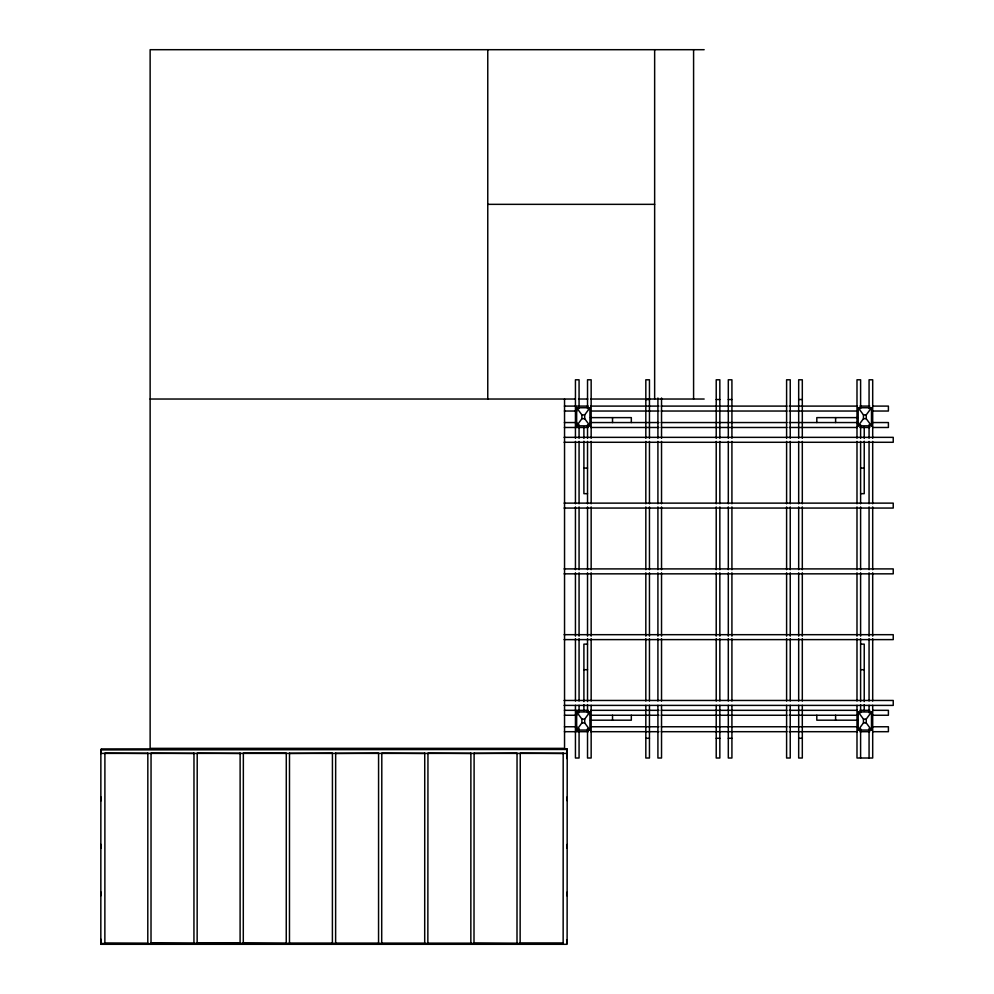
<?xml version="1.0" encoding="UTF-8"?>
<svg xmlns="http://www.w3.org/2000/svg" width="994" height="994" viewBox="0 0 994 994"><rect width="100%" height="100%" fill="white"/><g stroke="black" fill="none" stroke-linecap="round" stroke-linejoin="round"><path stroke-width="1.49" d="M101.537 749.364L567.226 749.227L100.866 749.476L100.829 944.225L193.917 944.027M566.418 749.476L100.767 749.588L101.674 749.476M104.867 944.225L104.904 753.129L147.833 753.39M147.833 753.129L147.795 944.225L147.783 943.219L104.867 943.219L104.867 944.225M151.013 944.027L151.051 753.129L193.979 753.39M193.979 753.129L193.942 943.48L151.013 943.219L151.013 944.225M240.126 753.39L197.21 753.129L197.147 944.101L240.063 944.225L240.063 943.219L197.172 943.219M240.126 753.129L240.101 943.219M243.294 943.48L243.281 944.238L243.294 943.219L286.247 943.48L286.284 753.129L243.356 753.129L243.294 943.219M289.502 753.129L289.478 943.48L332.394 943.48L332.431 753.129L289.502 753.39M335.661 753.129L335.624 943.48L378.552 943.48L378.577 753.129L335.661 753.39M424.736 753.129L424.699 943.48L381.708 943.48L381.808 753.129L424.736 753.39M470.883 753.129L470.845 943.48L427.855 943.48L427.954 753.129L470.883 753.39M474.113 753.129L474.001 943.219L517.004 943.48L517.042 753.129L474.113 753.39M563.188 753.39L520.26 753.129L520.135 943.219L563.151 943.219L563.051 944.238L563.151 943.219M563.188 753.129L563.151 943.48L151.013 943.219M567.077 758.646L567.214 749.227L567.114 944.3L100.767 944.3L100.829 939.181M576.657 425.842L581.9 418.685L581.9 414.896L576.657 407.751L589.939 407.751L589.939 425.842L576.657 425.842L576.657 407.751M589.939 425.842L584.696 418.685L584.696 414.896L589.939 407.751M576.657 730.056L581.9 722.899L581.9 719.109L576.657 711.965L589.939 711.965L589.939 730.056L576.657 730.056L576.657 711.965M589.939 730.056L584.696 722.899L584.696 719.109L589.939 711.965M858.195 425.842L863.451 418.685L863.451 414.896L858.195 407.751L871.489 407.751L871.489 425.842L858.195 425.842L858.195 407.751M871.489 425.842L866.234 418.685L866.234 414.896L871.489 407.751M858.195 730.056L863.451 722.899L863.451 719.109L858.195 711.965L871.489 711.965L871.489 730.056L858.195 730.056L858.195 711.965M871.489 730.056L866.234 722.899L866.234 719.109L871.489 711.965M100.767 749.588L100.866 753.527M100.854 796.902L100.854 800.94M100.854 844.328L100.854 848.367M100.767 891.829L100.841 895.793M193.855 944.176L193.942 943.219M286.135 944.3L286.21 943.219M289.366 944.3L289.428 943.219M332.282 944.3L332.344 943.219M335.5 944.3L335.574 943.219M567.214 753.141L567.114 749.327M378.416 944.3L378.49 943.219M381.646 944.3L381.771 943.48M567.214 796.84L567.214 800.754M567.201 844.453L567.201 848.354M470.696 944.3L470.771 943.219M473.927 944.3L474.001 943.219M567.189 892.065L567.189 895.967M520.061 944.3L520.135 943.219M567.189 939.678L567.114 943.294M704.162 49.7L150.131 49.7L150.131 748.358L564.542 748.358L564.542 399.029M487.768 204.342L654.648 204.342M150.131 399.029L575.402 399.029M578.496 399.029L587.802 399.029M590.908 399.029L704.162 399.029M645.827 399.526L649.455 399.526M716.214 399.526L719.842 399.526M728.304 399.526L731.919 399.526M798.679 399.526L802.307 399.526M564.381 406.099L588.212 406.099M590.747 406.099L658.96 406.099M661.184 406.099L786.95 406.099M789.186 406.099L857.4 406.099M859.934 406.099L869.8 406.099M872.894 406.099L888.4 406.099L888.4 411.031L872.894 411.031M564.381 411.031L576.793 411.031M590.747 411.031L658.96 411.031M661.184 411.031L786.95 411.031M789.186 411.031L857.4 411.031M581.9 414.896L584.696 414.896M863.451 414.896L866.234 414.896M590.473 417.617L631.327 417.617L631.327 422.549M857.673 417.617L816.807 417.617L816.807 422.549M581.9 418.685L584.696 418.685M863.451 418.685L866.234 418.685M564.381 422.549L576.793 422.549M590.473 422.549L658.96 422.549M661.184 422.549L786.95 422.549M789.186 422.549L857.673 422.549M872.894 422.549L888.4 422.549L888.4 427.482L872.894 427.482M564.381 427.482L588.212 427.482M590.747 427.482L658.96 427.482M661.184 427.482L786.95 427.482M789.186 427.482L857.4 427.482M859.934 427.482L869.8 427.482M564.07 437.348L893.233 437.348L893.233 442.28L564.07 442.28M583.9 468.087L587.529 468.087M860.605 468.087L864.233 468.087M587.529 493.67L583.9 493.67L583.9 441.212M860.605 493.67L864.233 493.67L864.233 441.212M564.07 503.126L893.233 503.126L893.233 508.058L564.07 508.058M564.07 568.903L893.233 568.903L893.233 573.836L564.07 573.836M564.07 634.681L893.233 634.681L893.233 639.614L564.07 639.614M587.529 644.137L583.9 644.137L583.9 701.59M860.605 644.137L864.233 644.137L864.233 701.59M583.9 669.707L587.529 669.707M860.605 669.707L864.233 669.707M564.07 700.459L893.233 700.459L893.233 705.392L564.07 705.392M564.381 710.325L588.212 710.325M590.747 710.325L658.96 710.325M661.184 710.325L786.95 710.325M789.186 710.325L857.4 710.325M859.934 710.325L869.8 710.325M872.894 710.325L888.4 710.325L888.4 715.258L872.894 715.258M564.381 715.258L576.793 715.258M590.473 715.258L658.96 715.258M661.184 715.258L786.95 715.258M789.186 715.258L857.673 715.258M581.9 719.109L584.696 719.109M863.451 719.109L866.234 719.109M590.473 720.19L631.327 720.19L631.327 715.258M857.673 720.19L816.807 720.19L816.807 715.258M581.9 722.899L584.696 722.899M863.451 722.899L866.234 722.899M564.381 726.763L576.793 726.763M590.747 726.763L658.96 726.763M661.184 726.763L786.95 726.763M789.186 726.763L857.4 726.763M872.894 726.763L888.4 726.763L888.4 731.696L872.894 731.696M564.381 731.696L588.212 731.696M590.747 731.696L658.96 731.696M661.184 731.696L786.95 731.696M789.186 731.696L857.4 731.696M859.934 731.696L869.8 731.696M645.827 738.281L649.455 738.281M716.214 738.281L719.842 738.281M728.304 738.281L731.919 738.281M798.679 738.281L802.307 738.281M100.866 753.39L567.226 753.39M100.841 943.468L243.294 944.101M872.695 438.304L872.695 379.795L869.067 379.795L869.067 408.571M872.695 441.386L872.695 503.796M872.695 506.903L872.695 569.674M872.695 572.768L872.695 636.135M872.695 638.657L872.695 701.043M872.695 705.305L872.695 758.012L856.99 758.012L856.99 705.305M869.067 424.749L869.067 438.304M869.067 441.386L869.067 503.796M869.067 506.903L869.067 569.674M869.067 572.768L869.067 636.135M869.067 638.657L869.067 701.043M869.067 705.305L869.067 712.785M869.067 728.552L869.067 758.012M864.233 427.097L864.233 438.416M864.233 704.622L864.233 710.698M860.605 408.571L860.605 379.795L856.99 379.795L856.99 438.304M860.605 424.749L860.605 438.304M860.605 441.386L860.605 503.796M860.605 506.903L860.605 569.674M860.605 572.768L860.605 636.135M860.605 638.657L860.605 701.59M860.605 704.622L860.605 712.785M860.605 728.552L860.605 758.012M856.99 441.386L856.99 503.796M856.99 506.903L856.99 569.674M856.99 572.768L856.99 636.135M856.99 638.657L856.99 701.043M835.606 417.617L835.606 422.549M835.606 715.258L835.606 720.19M802.307 438.304L802.307 379.795L798.679 379.795L798.679 438.304M802.307 441.386L802.307 503.796M802.307 506.903L802.307 569.674M802.307 572.768L802.307 636.135M802.307 638.657L802.307 701.043M802.307 705.305L802.307 758.012L798.679 758.012L798.679 705.305M798.679 441.386L798.679 503.796M798.679 506.903L798.679 569.674M798.679 572.768L798.679 636.135M798.679 638.657L798.679 701.043M790.23 438.304L790.23 379.795L786.602 379.795L786.602 438.304M790.23 441.386L790.23 503.796M790.23 506.903L790.23 569.674M790.23 572.768L790.23 636.135M790.23 638.657L790.23 701.043M790.23 705.305L790.23 758.012L786.602 758.012L786.602 705.305M786.602 441.386L786.602 503.796M786.602 506.903L786.602 569.674M786.602 572.768L786.602 636.135M786.602 638.657L786.602 701.043M731.919 438.304L731.919 379.795L728.304 379.795L728.304 438.304M731.919 441.386L731.919 503.796M731.919 506.903L731.919 569.674M731.919 572.768L731.919 636.135M731.919 638.657L731.919 701.043M731.919 705.305L731.919 758.012L728.304 758.012L728.304 705.305M728.304 441.386L728.304 503.796M728.304 506.903L728.304 569.674M728.304 572.768L728.304 636.135M728.304 638.657L728.304 701.043M719.842 438.304L719.842 379.795L716.214 379.795L716.214 438.304M719.842 441.386L719.842 503.796M719.842 506.903L719.842 569.674M719.842 572.768L719.842 636.135M719.842 638.657L719.842 701.043M719.842 705.305L719.842 758.012L716.214 758.012L716.214 705.305M716.214 441.386L716.214 503.796M716.214 506.903L716.214 569.674M716.214 572.768L716.214 636.135M716.214 638.657L716.214 701.043M693.588 49.7L693.588 399.029M661.532 397.985L661.532 438.304M661.532 441.386L661.532 503.796M661.532 506.903L661.532 569.674M661.532 572.768L661.532 636.135M661.532 638.657L661.532 701.043M661.532 705.305L661.532 758.012L657.916 758.012L657.916 705.305M657.916 397.985L657.916 438.304M657.916 441.386L657.916 503.796M657.916 506.903L657.916 569.674M657.916 572.768L657.916 636.135M657.916 638.657L657.916 701.043M654.648 49.7L654.648 399.029M649.455 438.304L649.455 379.795L645.827 379.795L645.827 438.304M649.455 441.386L649.455 503.796M649.455 506.903L649.455 569.674M649.455 572.768L649.455 636.135M649.455 638.657L649.455 701.043M649.455 705.305L649.455 758.012L645.827 758.012L645.827 705.305M645.827 441.386L645.827 503.796M645.827 506.903L645.827 569.674M645.827 572.768L645.827 636.135M645.827 638.657L645.827 701.043M612.528 417.617L612.528 422.549M612.528 715.258L612.528 720.19M591.157 438.304L591.157 379.795L587.529 379.795L587.529 408.571M591.157 441.386L591.157 503.796M591.157 506.903L591.157 569.674M591.157 572.768L591.157 636.135M591.157 638.657L591.157 701.043M591.157 705.305L591.157 758.012L587.529 758.012L587.529 728.552M587.529 424.749L587.529 438.304M587.529 441.386L587.529 503.796M587.529 506.903L587.529 569.674M587.529 572.768L587.529 636.135M587.529 638.657L587.529 701.59M587.529 704.622L587.529 712.785M583.9 427.097L583.9 438.416M583.9 704.622L583.9 710.698M579.067 408.571L579.067 379.795L575.439 379.795L575.439 438.304M579.067 424.749L579.067 438.304M579.067 441.386L579.067 503.796M579.067 506.903L579.067 569.674M579.067 572.768L579.067 636.135M579.067 638.657L579.067 701.043M579.067 705.305L579.067 712.785M579.067 728.552L579.067 758.012L575.439 758.012L575.439 705.305M575.439 441.386L575.439 503.796M575.439 506.903L575.439 569.674M575.439 572.768L575.439 636.135M575.439 638.657L575.439 701.043M563.051 943.219L563.151 944.225M516.917 943.219L517.004 944.225M487.768 49.7L487.768 399.029M470.845 943.219L470.845 944.225M424.624 944.238L424.624 943.219L424.699 944.225"/></g></svg>
